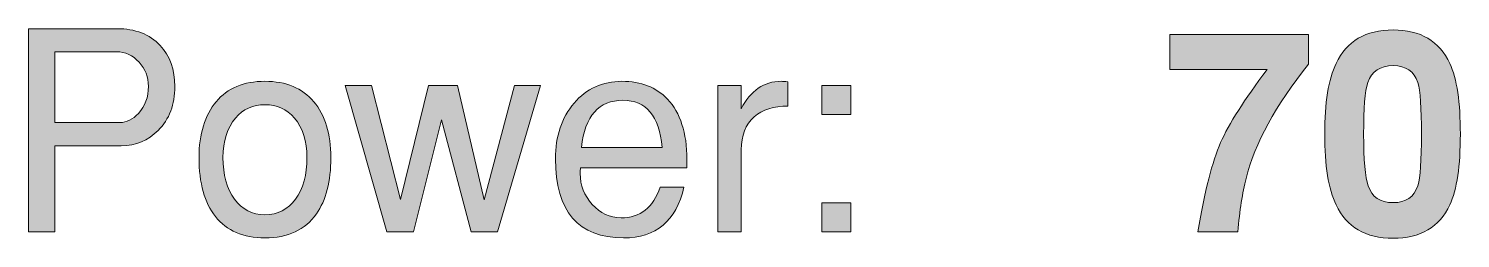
# Model space of a CAD drawing. Header units: inches. Extents: x 1.04 to 10.11, y -6.95 to -1.5.
# Drawn here: x 8.333 to 9.191, y -5.694 to -5.568 of the extents above; entities that cross this region are included whole.
import ezdxf

# ---------------------------------------------------------------- set-up
doc = ezdxf.new("R2010")
doc.units = ezdxf.units.IN
doc.header["$MEASUREMENT"] = 0
doc.layers.add('Layer 1', color=7, linetype='Continuous')

# ---------------------------------------------------------------- blocks, each defined once
blk = doc.blocks.new('block 261')
at = {"layer": 'Layer 1', "true_color": 0xed1f24}
h = blk.add_hatch(color=240, dxfattribs=at)
h.dxf.hatch_style = 2
edge = h.paths.add_edge_path()
edge.add_spline(control_points=[(8.42085, -5.60275), (8.42085, -5.61364), (8.41752, -5.62242), (8.41085, -5.62908), (8.40485, -5.6352), (8.39746, -5.63825), (8.38869, -5.63825), (8.38869, -5.63825), (8.34886, -5.63825), (8.34886, -5.63825), (8.34886, -5.63825), (8.34886, -5.68975), (8.34886, -5.68975), (8.34886, -5.68975), (8.33318, -5.68975), (8.33318, -5.68975), (8.33318, -5.68975), (8.33318, -5.56825), (8.33318, -5.56825), (8.33318, -5.56825), (8.38619, -5.56825), (8.38619, -5.56825), (8.39707, -5.56825), (8.40569, -5.57159), (8.41202, -5.57825), (8.41791, -5.58459), (8.42085, -5.59275), (8.42085, -5.60275)], knot_values=[0, 0, 0, 0, 1, 1, 1, 2, 2, 2, 3, 3, 3, 4, 4, 4, 5, 5, 5, 6, 6, 6, 7, 7, 7, 8, 8, 8, 9, 9, 9, 9], degree=3, periodic=1)
edge = h.paths.add_edge_path()
edge.add_spline(control_points=[(8.40502, -5.60275), (8.40502, -5.5972), (8.40313, -5.59237), (8.39935, -5.58825), (8.39558, -5.58414), (8.39113, -5.58209), (8.38602, -5.58209), (8.38602, -5.58209), (8.34886, -5.58209), (8.34886, -5.58209), (8.34886, -5.58209), (8.34886, -5.62442), (8.34886, -5.62442), (8.34886, -5.62442), (8.38802, -5.62442), (8.38802, -5.62442), (8.39191, -5.62442), (8.39558, -5.62259), (8.39902, -5.61892), (8.40302, -5.61458), (8.40502, -5.6092), (8.40502, -5.60275)], knot_values=[0, 0, 0, 0, 1, 1, 1, 2, 2, 2, 3, 3, 3, 4, 4, 4, 5, 5, 5, 6, 6, 6, 7, 7, 7, 7], degree=3, periodic=1)
h = blk.add_hatch(color=240, dxfattribs=at)
h.dxf.hatch_style = 2
edge = h.paths.add_edge_path()
edge.add_spline(control_points=[(8.51435, -5.64542), (8.51435, -5.65964), (8.51146, -5.67086), (8.50568, -5.67908), (8.49891, -5.68864), (8.48863, -5.69342), (8.47485, -5.69342), (8.46185, -5.69342), (8.45196, -5.68914), (8.44518, -5.68058), (8.43863, -5.67236), (8.43535, -5.66064), (8.43535, -5.64542), (8.43535, -5.6312), (8.43877, -5.62003), (8.4456, -5.61192), (8.45243, -5.60381), (8.46219, -5.59975), (8.47485, -5.59975), (8.48752, -5.59975), (8.49727, -5.60381), (8.5041, -5.61192), (8.51094, -5.62003), (8.51435, -5.6312), (8.51435, -5.64542)], knot_values=[0, 0, 0, 0, 1, 1, 1, 2, 2, 2, 3, 3, 3, 4, 4, 4, 5, 5, 5, 6, 6, 6, 7, 7, 7, 8, 8, 8, 8], degree=3, periodic=1)
edge = h.paths.add_edge_path()
edge.add_spline(control_points=[(8.50002, -5.64542), (8.50002, -5.63553), (8.49752, -5.62764), (8.49252, -5.62175), (8.48796, -5.61642), (8.48208, -5.61375), (8.47485, -5.61375), (8.46763, -5.61375), (8.46174, -5.61642), (8.45719, -5.62175), (8.45218, -5.62764), (8.44969, -5.63553), (8.44969, -5.64542), (8.44969, -5.65575), (8.45196, -5.66403), (8.45652, -5.67025), (8.46107, -5.67647), (8.46718, -5.67959), (8.47485, -5.67959), (8.48252, -5.67959), (8.48863, -5.67647), (8.49318, -5.67025), (8.49774, -5.66403), (8.50002, -5.65575), (8.50002, -5.64542)], knot_values=[0, 0, 0, 0, 1, 1, 1, 2, 2, 2, 3, 3, 3, 4, 4, 4, 5, 5, 5, 6, 6, 6, 7, 7, 7, 8, 8, 8, 8], degree=3, periodic=1)
h = blk.add_hatch(color=240, dxfattribs=at)
h.dxf.hatch_style = 2
h.paths.add_polyline_path([(8.64001, -5.60225), (8.6142, -5.68975), (8.59838, -5.68975), (8.58066, -5.62282), (8.56383, -5.68975), (8.54801, -5.68975), (8.52302, -5.60225), (8.53879, -5.60225), (8.55604, -5.67051), (8.57286, -5.60225), (8.59018, -5.60225), (8.60635, -5.67059), (8.62435, -5.60225)])
h = blk.add_hatch(color=240, dxfattribs=at)
h.dxf.hatch_style = 2
edge = h.paths.add_edge_path()
edge.add_spline(control_points=[(8.72785, -5.64642), (8.72785, -5.64853), (8.7278, -5.65025), (8.72768, -5.65158), (8.72768, -5.65158), (8.66402, -5.65158), (8.66402, -5.65158), (8.66391, -5.65236), (8.66385, -5.65348), (8.66385, -5.65492), (8.66385, -5.66192), (8.66626, -5.66808), (8.67108, -5.67342), (8.6759, -5.67875), (8.68163, -5.68142), (8.68829, -5.68142), (8.69981, -5.68142), (8.70762, -5.67531), (8.71172, -5.66309), (8.71172, -5.66309), (8.72602, -5.66309), (8.72602, -5.66309), (8.72135, -5.68331), (8.7093, -5.69342), (8.68985, -5.69342), (8.66262, -5.69342), (8.64902, -5.67764), (8.64902, -5.64608), (8.64902, -5.63253), (8.65274, -5.62142), (8.66018, -5.61275), (8.66763, -5.60409), (8.67719, -5.59975), (8.68885, -5.59975), (8.7003, -5.59975), (8.7094, -5.60331), (8.71619, -5.61042), (8.72385, -5.61853), (8.72774, -5.63053), (8.72785, -5.64642)], knot_values=[0, 0, 0, 0, 1, 1, 1, 2, 2, 2, 3, 3, 3, 4, 4, 4, 5, 5, 5, 6, 6, 6, 7, 7, 7, 8, 8, 8, 9, 9, 9, 10, 10, 10, 11, 11, 11, 12, 12, 12, 13, 13, 13, 13], degree=3, periodic=1)
edge = h.paths.add_edge_path()
edge.add_spline(control_points=[(8.71302, -5.63925), (8.71123, -5.62048), (8.70337, -5.61108), (8.68944, -5.61108), (8.67494, -5.61108), (8.66663, -5.62048), (8.66452, -5.63925), (8.66452, -5.63925), (8.71302, -5.63925), (8.71302, -5.63925)], knot_values=[0, 0, 0, 0, 1, 1, 1, 2, 2, 2, 3, 3, 3, 3], degree=3, periodic=1)
h = blk.add_hatch(color=240, dxfattribs=at)
h.dxf.hatch_style = 2
edge = h.paths.add_edge_path()
edge.add_spline(control_points=[(8.78835, -5.61458), (8.77979, -5.61458), (8.77307, -5.6167), (8.76818, -5.62092), (8.76296, -5.62558), (8.76035, -5.6322), (8.76035, -5.64075), (8.76035, -5.64075), (8.76035, -5.68975), (8.76035, -5.68975), (8.76035, -5.68975), (8.74635, -5.68975), (8.74635, -5.68975), (8.74635, -5.68975), (8.74635, -5.60225), (8.74635, -5.60225), (8.74635, -5.60225), (8.76035, -5.60225), (8.76035, -5.60225), (8.76035, -5.60225), (8.76035, -5.61625), (8.76035, -5.61625), (8.7659, -5.60525), (8.77391, -5.59975), (8.78435, -5.59975), (8.78524, -5.59975), (8.78657, -5.59986), (8.78835, -5.60008), (8.78835, -5.60008), (8.78835, -5.61458), (8.78835, -5.61458)], knot_values=[0, 0, 0, 0, 1, 1, 1, 2, 2, 2, 3, 3, 3, 4, 4, 4, 5, 5, 5, 6, 6, 6, 7, 7, 7, 8, 8, 8, 9, 9, 9, 10, 10, 10, 10], degree=3, periodic=1)
h = blk.add_hatch(color=240, dxfattribs=at)
h.dxf.hatch_style = 2
h.paths.add_polyline_path([(8.82602, -5.61959), (8.80868, -5.61959), (8.80868, -5.60225), (8.82602, -5.60225)])
h.paths.add_polyline_path([(8.82602, -5.68975), (8.80868, -5.68975), (8.80868, -5.67242), (8.82602, -5.67242)])
at = {"layer": 'Layer 1', "lineweight": 0}
for points in [[(8.64001, -5.60225), (8.6142, -5.68975), (8.59838, -5.68975), (8.58066, -5.62282), (8.56383, -5.68975), (8.54801, -5.68975), (8.52302, -5.60225), (8.53879, -5.60225), (8.55604, -5.67051), (8.57286, -5.60225), (8.59018, -5.60225), (8.60635, -5.67059), (8.62435, -5.60225), (8.64001, -5.60225)], [(8.82602, -5.61959), (8.80868, -5.61959), (8.80868, -5.60225), (8.82602, -5.60225), (8.82602, -5.61959)], [(8.82602, -5.68975), (8.80868, -5.68975), (8.80868, -5.67242), (8.82602, -5.67242), (8.82602, -5.68975)]]:
    blk.add_lwpolyline(points, dxfattribs=at)
for points, knots in [([(8.42085, -5.60275), (8.42085, -5.61364), (8.41752, -5.62242), (8.41085, -5.62908), (8.40485, -5.6352), (8.39746, -5.63825), (8.38869, -5.63825), (8.38869, -5.63825), (8.34886, -5.63825), (8.34886, -5.63825), (8.34886, -5.63825), (8.34886, -5.68975), (8.34886, -5.68975), (8.34886, -5.68975), (8.33318, -5.68975), (8.33318, -5.68975), (8.33318, -5.68975), (8.33318, -5.56825), (8.33318, -5.56825), (8.33318, -5.56825), (8.38619, -5.56825), (8.38619, -5.56825), (8.39707, -5.56825), (8.40569, -5.57159), (8.41202, -5.57825), (8.41791, -5.58459), (8.42085, -5.59275), (8.42085, -5.60275)], [0, 0, 0, 0, 1, 1, 1, 2, 2, 2, 3, 3, 3, 4, 4, 4, 5, 5, 5, 6, 6, 6, 7, 7, 7, 8, 8, 8, 9, 9, 9, 9]), ([(8.40502, -5.60275), (8.40502, -5.5972), (8.40313, -5.59237), (8.39935, -5.58825), (8.39558, -5.58414), (8.39113, -5.58209), (8.38602, -5.58209), (8.38602, -5.58209), (8.34886, -5.58209), (8.34886, -5.58209), (8.34886, -5.58209), (8.34886, -5.62442), (8.34886, -5.62442), (8.34886, -5.62442), (8.38802, -5.62442), (8.38802, -5.62442), (8.39191, -5.62442), (8.39558, -5.62259), (8.39902, -5.61892), (8.40302, -5.61458), (8.40502, -5.6092), (8.40502, -5.60275)], [0, 0, 0, 0, 1, 1, 1, 2, 2, 2, 3, 3, 3, 4, 4, 4, 5, 5, 5, 6, 6, 6, 7, 7, 7, 7]), ([(8.51435, -5.64542), (8.51435, -5.65964), (8.51146, -5.67086), (8.50568, -5.67908), (8.49891, -5.68864), (8.48863, -5.69342), (8.47485, -5.69342), (8.46185, -5.69342), (8.45196, -5.68914), (8.44518, -5.68058), (8.43863, -5.67236), (8.43535, -5.66064), (8.43535, -5.64542), (8.43535, -5.6312), (8.43877, -5.62003), (8.4456, -5.61192), (8.45243, -5.60381), (8.46219, -5.59975), (8.47485, -5.59975), (8.48752, -5.59975), (8.49727, -5.60381), (8.5041, -5.61192), (8.51094, -5.62003), (8.51435, -5.6312), (8.51435, -5.64542)], [0, 0, 0, 0, 1, 1, 1, 2, 2, 2, 3, 3, 3, 4, 4, 4, 5, 5, 5, 6, 6, 6, 7, 7, 7, 8, 8, 8, 8]), ([(8.72785, -5.64642), (8.72785, -5.64853), (8.7278, -5.65025), (8.72768, -5.65158), (8.72768, -5.65158), (8.66402, -5.65158), (8.66402, -5.65158), (8.66391, -5.65236), (8.66385, -5.65348), (8.66385, -5.65492), (8.66385, -5.66192), (8.66626, -5.66808), (8.67108, -5.67342), (8.6759, -5.67875), (8.68163, -5.68142), (8.68829, -5.68142), (8.69981, -5.68142), (8.70762, -5.67531), (8.71172, -5.66309), (8.71172, -5.66309), (8.72602, -5.66309), (8.72602, -5.66309), (8.72135, -5.68331), (8.7093, -5.69342), (8.68985, -5.69342), (8.66262, -5.69342), (8.64902, -5.67764), (8.64902, -5.64608), (8.64902, -5.63253), (8.65274, -5.62142), (8.66018, -5.61275), (8.66763, -5.60409), (8.67719, -5.59975), (8.68885, -5.59975), (8.7003, -5.59975), (8.7094, -5.60331), (8.71619, -5.61042), (8.72385, -5.61853), (8.72774, -5.63053), (8.72785, -5.64642)], [0, 0, 0, 0, 1, 1, 1, 2, 2, 2, 3, 3, 3, 4, 4, 4, 5, 5, 5, 6, 6, 6, 7, 7, 7, 8, 8, 8, 9, 9, 9, 10, 10, 10, 11, 11, 11, 12, 12, 12, 13, 13, 13, 13]), ([(8.78835, -5.61458), (8.77979, -5.61458), (8.77307, -5.6167), (8.76818, -5.62092), (8.76296, -5.62558), (8.76035, -5.6322), (8.76035, -5.64075), (8.76035, -5.64075), (8.76035, -5.68975), (8.76035, -5.68975), (8.76035, -5.68975), (8.74635, -5.68975), (8.74635, -5.68975), (8.74635, -5.68975), (8.74635, -5.60225), (8.74635, -5.60225), (8.74635, -5.60225), (8.76035, -5.60225), (8.76035, -5.60225), (8.76035, -5.60225), (8.76035, -5.61625), (8.76035, -5.61625), (8.7659, -5.60525), (8.77391, -5.59975), (8.78435, -5.59975), (8.78524, -5.59975), (8.78657, -5.59986), (8.78835, -5.60008), (8.78835, -5.60008), (8.78835, -5.61458), (8.78835, -5.61458)], [0, 0, 0, 0, 1, 1, 1, 2, 2, 2, 3, 3, 3, 4, 4, 4, 5, 5, 5, 6, 6, 6, 7, 7, 7, 8, 8, 8, 9, 9, 9, 10, 10, 10, 10]), ([(8.71302, -5.63925), (8.71123, -5.62048), (8.70337, -5.61108), (8.68944, -5.61108), (8.67494, -5.61108), (8.66663, -5.62048), (8.66452, -5.63925), (8.66452, -5.63925), (8.71302, -5.63925), (8.71302, -5.63925)], [0, 0, 0, 0, 1, 1, 1, 2, 2, 2, 3, 3, 3, 3]), ([(8.50002, -5.64542), (8.50002, -5.63553), (8.49752, -5.62764), (8.49252, -5.62175), (8.48796, -5.61642), (8.48208, -5.61375), (8.47485, -5.61375), (8.46763, -5.61375), (8.46174, -5.61642), (8.45719, -5.62175), (8.45218, -5.62764), (8.44969, -5.63553), (8.44969, -5.64542), (8.44969, -5.65575), (8.45196, -5.66403), (8.45652, -5.67025), (8.46107, -5.67647), (8.46718, -5.67959), (8.47485, -5.67959), (8.48252, -5.67959), (8.48863, -5.67647), (8.49318, -5.67025), (8.49774, -5.66403), (8.50002, -5.65575), (8.50002, -5.64542)], [0, 0, 0, 0, 1, 1, 1, 2, 2, 2, 3, 3, 3, 4, 4, 4, 5, 5, 5, 6, 6, 6, 7, 7, 7, 8, 8, 8, 8])]:
    blk.add_open_spline(points, degree=3, knots=knots, dxfattribs=at)
blk = doc.blocks.new('block 262')
at = {"layer": 'Layer 1', "true_color": 0xed1f24}
h = blk.add_hatch(color=240, dxfattribs=at)
h.dxf.hatch_style = 2
edge = h.paths.add_edge_path()
edge.add_spline(control_points=[(9.19146, -5.63135), (9.19146, -5.65034), (9.18935, -5.66446), (9.18513, -5.67368), (9.17891, -5.68701), (9.16758, -5.69368), (9.15113, -5.69368), (9.13468, -5.69368), (9.1233, -5.68701), (9.11696, -5.67368), (9.11241, -5.66424), (9.11013, -5.65013), (9.11013, -5.63135), (9.11013, -5.61257), (9.11241, -5.59846), (9.11696, -5.58902), (9.1233, -5.57568), (9.13468, -5.56901), (9.15113, -5.56901), (9.16758, -5.56901), (9.17891, -5.57568), (9.18513, -5.58902), (9.18935, -5.59824), (9.19146, -5.61235), (9.19146, -5.63135)], knot_values=[0, 0, 0, 0, 1, 1, 1, 2, 2, 2, 3, 3, 3, 4, 4, 4, 5, 5, 5, 6, 6, 6, 7, 7, 7, 8, 8, 8, 8], degree=3, periodic=1)
edge = h.paths.add_edge_path()
edge.add_spline(control_points=[(9.16813, -5.63135), (9.16813, -5.61557), (9.16741, -5.60529), (9.16596, -5.60051), (9.16374, -5.59374), (9.15879, -5.59035), (9.15113, -5.59035), (9.14335, -5.59035), (9.1383, -5.59374), (9.13597, -5.60051), (9.1343, -5.60552), (9.13346, -5.61579), (9.13346, -5.63135), (9.13346, -5.6469), (9.13435, -5.65718), (9.13613, -5.66218), (9.13835, -5.66896), (9.14335, -5.67235), (9.15113, -5.67235), (9.15879, -5.67235), (9.16374, -5.66896), (9.16596, -5.66218), (9.16741, -5.6574), (9.16813, -5.64712), (9.16813, -5.63135)], knot_values=[0, 0, 0, 0, 1, 1, 1, 2, 2, 2, 3, 3, 3, 4, 4, 4, 5, 5, 5, 6, 6, 6, 7, 7, 7, 8, 8, 8, 8], degree=3, periodic=1)
h = blk.add_hatch(color=240, dxfattribs=at)
h.dxf.hatch_style = 2
edge = h.paths.add_edge_path()
edge.add_spline(control_points=[(9.10046, -5.58951), (9.08069, -5.61418), (9.06818, -5.63696), (9.06297, -5.65784), (9.06085, -5.66629), (9.05918, -5.67696), (9.05796, -5.68985), (9.05796, -5.68985), (9.03413, -5.68985), (9.03413, -5.68985), (9.03824, -5.66541), (9.04277, -5.6476), (9.04772, -5.63643), (9.05266, -5.62526), (9.06196, -5.61068), (9.07563, -5.59268), (9.07563, -5.59268), (9.0173, -5.59268), (9.0173, -5.59268), (9.0173, -5.59268), (9.0173, -5.57168), (9.0173, -5.57168), (9.0173, -5.57168), (9.10046, -5.57168), (9.10046, -5.57168), (9.10046, -5.57168), (9.10046, -5.58951), (9.10046, -5.58951)], knot_values=[0, 0, 0, 0, 1, 1, 1, 2, 2, 2, 3, 3, 3, 4, 4, 4, 5, 5, 5, 6, 6, 6, 7, 7, 7, 8, 8, 8, 9, 9, 9, 9], degree=3, periodic=1)
at = {"layer": 'Layer 1', "lineweight": 0}
for points, knots in [([(9.19146, -5.63135), (9.19146, -5.65034), (9.18935, -5.66446), (9.18513, -5.67368), (9.17891, -5.68701), (9.16758, -5.69368), (9.15113, -5.69368), (9.13468, -5.69368), (9.1233, -5.68701), (9.11696, -5.67368), (9.11241, -5.66424), (9.11013, -5.65013), (9.11013, -5.63135), (9.11013, -5.61257), (9.11241, -5.59846), (9.11696, -5.58902), (9.1233, -5.57568), (9.13468, -5.56901), (9.15113, -5.56901), (9.16758, -5.56901), (9.17891, -5.57568), (9.18513, -5.58902), (9.18935, -5.59824), (9.19146, -5.61235), (9.19146, -5.63135)], [0, 0, 0, 0, 1, 1, 1, 2, 2, 2, 3, 3, 3, 4, 4, 4, 5, 5, 5, 6, 6, 6, 7, 7, 7, 8, 8, 8, 8]), ([(9.10046, -5.58951), (9.08069, -5.61418), (9.06818, -5.63696), (9.06297, -5.65784), (9.06085, -5.66629), (9.05918, -5.67696), (9.05796, -5.68985), (9.05796, -5.68985), (9.03413, -5.68985), (9.03413, -5.68985), (9.03824, -5.66541), (9.04277, -5.6476), (9.04772, -5.63643), (9.05266, -5.62526), (9.06196, -5.61068), (9.07563, -5.59268), (9.07563, -5.59268), (9.0173, -5.59268), (9.0173, -5.59268), (9.0173, -5.59268), (9.0173, -5.57168), (9.0173, -5.57168), (9.0173, -5.57168), (9.10046, -5.57168), (9.10046, -5.57168), (9.10046, -5.57168), (9.10046, -5.58951), (9.10046, -5.58951)], [0, 0, 0, 0, 1, 1, 1, 2, 2, 2, 3, 3, 3, 4, 4, 4, 5, 5, 5, 6, 6, 6, 7, 7, 7, 8, 8, 8, 9, 9, 9, 9]), ([(9.16813, -5.63135), (9.16813, -5.61557), (9.16741, -5.60529), (9.16596, -5.60051), (9.16374, -5.59374), (9.15879, -5.59035), (9.15113, -5.59035), (9.14335, -5.59035), (9.1383, -5.59374), (9.13597, -5.60051), (9.1343, -5.60552), (9.13346, -5.61579), (9.13346, -5.63135), (9.13346, -5.6469), (9.13435, -5.65718), (9.13613, -5.66218), (9.13835, -5.66896), (9.14335, -5.67235), (9.15113, -5.67235), (9.15879, -5.67235), (9.16374, -5.66896), (9.16596, -5.66218), (9.16741, -5.6574), (9.16813, -5.64712), (9.16813, -5.63135)], [0, 0, 0, 0, 1, 1, 1, 2, 2, 2, 3, 3, 3, 4, 4, 4, 5, 5, 5, 6, 6, 6, 7, 7, 7, 8, 8, 8, 8])]:
    blk.add_open_spline(points, degree=3, knots=knots, dxfattribs=at)
blk = doc.blocks.new('block 260')
at = {"layer": 'Layer 1'}
for name in ['block 261', 'block 262']:
    blk.add_blockref(name, (0, 0), dxfattribs=at)
blk = doc.blocks.new('block 99')
at = {"layer": 'Layer 1'}
blk.add_blockref('block 260', (0, 0), dxfattribs=at)

msp = doc.modelspace()

# ---------------------------------------------------------------- block references
at = {"layer": 'Layer 1'}
msp.add_blockref('block 99', (0, 0), dxfattribs=at)

doc.saveas('drawing.dxf')
